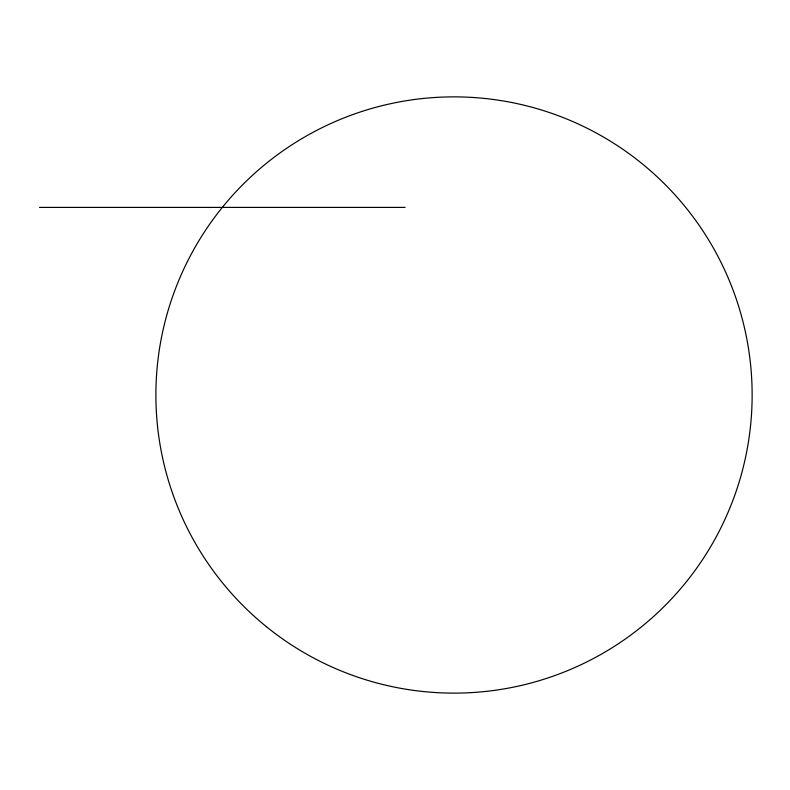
<?xml version="1.0" encoding="UTF-8"?>
<svg xmlns="http://www.w3.org/2000/svg" width="790" height="790" viewBox="0 0 790 790"><rect width="100%" height="100%" fill="white"/><g stroke="black" fill="none" stroke-linecap="round" stroke-linejoin="round"><path stroke-width="1.19" d="M39.5 207.395L405.112 207.395M266.408 626.697A298.126 298.126 0 0 0 748.466 441.62A298.126 298.126 0 0 0 347.146 116.683A298.126 298.126 0 0 0 266.408 626.697"/></g></svg>
